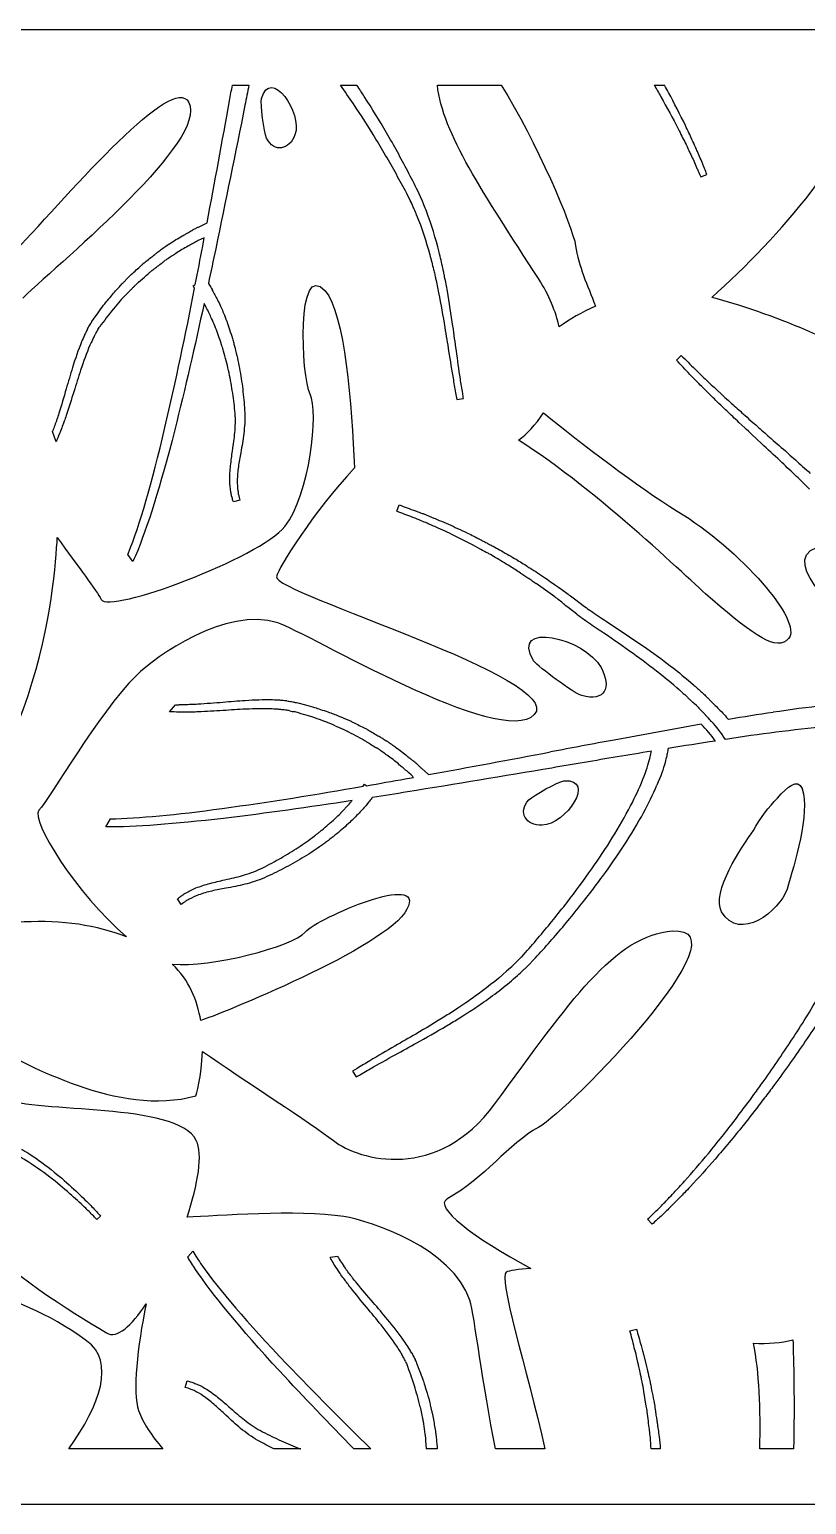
# Model space of a CAD drawing. Header units: metres. Extents: x -136 to 12250, y 0 to 1406.
# Drawn here: x 10576 to 11317, y 0 to 1406 of the extents above; entities that cross this region are included whole.
import ezdxf

# ---------------------------------------------------------------- set-up
doc = ezdxf.new("R2010")
doc.units = ezdxf.units.M
doc.layers.add('PDF_Geometry', color=7, linetype='Continuous')

msp = doc.modelspace()

# ---------------------------------------------------------------- linework, layer by layer
at = {"lineweight": -2}
for p, q in [((0, 1406.3), (12250, 1406.3)), ((10601.4, 1013.3), (10598, 1022.9)), ((10674.8, 899.2), (10669.8, 905.7)), ((10709.7, 755.9), (10715.4, 762.5)), ((10649, 646), (10653.3, 653.6)), ((10727, 236), (10731.9, 241.4)), ((10869.9, 236.3), (10862.7, 235.6)), ((12250, 0), (0, 0))]:
    msp.add_line(p, q, dxfattribs=at)
for points in [[(10769.6, 1353.2), (10785.4, 1353.2)], [(10872.6, 1353.2), (10888.3, 1353.2)], [(10965.1, 1353.2), (11025.9, 1353.2)], [(11171.9, 1353.2), (11181.8, 1353.2)], [(10703.3, 53.1), (10613.7, 53.1)], [(10834.8, 53.1), (10809.1, 53.1)], [(10901.6, 53.1), (10885.4, 53.1)], [(10965, 53.1), (10954.4, 53.1)], [(11067.7, 53.1), (11020.6, 53.1)], [(11177.7, 53.1), (11169, 53.1)], [(11304.7, 53.1), (11272.5, 53.1)]]:
    msp.add_lwpolyline(points, dxfattribs=at)
at = {"layer": 'PDF_Geometry', "lineweight": -2}
for p, q in [((11077, 865.4), (11059.2, 878.2)), ((11098.1, 848.9), (11091.1, 854.4)), ((11098.4, 848.7), (11098.1, 848.9)), ((11223.1, 750.2), (11220.6, 752.9)), ((11226.4, 746.6), (11226.4, 746.7)), ((10945.6, 706.1), (10945.7, 706)), ((10950.4, 701.6), (10956.5, 695.9))]:
    msp.add_line(p, q, dxfattribs=at)
for points in [[(10785.4, 1353.2, 0.000112), (10781.6, 1334.1, -0.002026), (10753.7, 1197.3, -0.001219), (10746.7, 1164.2), (10746.8, 1164.2, 0.005151), (10747.7, 1162.7, -0.013034), (10750.3, 1158.3), (10750.4, 1157.9, -0.01606), (10755.4, 1148.6, -0.013249), (10758.2, 1142.5), (10758.8, 1141.3, -0.01102), (10761.2, 1135.8, -0.018103), (10766.9, 1120.3, -0.011307), (10769.6, 1111.6, 0.002418), (10770.9, 1107.2), (10771.1, 1106.4, 0.003664), (10772.1, 1102.6, -0.015262), (10776.3, 1083.4), (10776.4, 1083.4, -0.014944), (10779.4, 1063.4, -0.015517), (10781.3, 1043.3, -0.044992), (10780.7, 1023.3, -0.016973), (10778, 1005.2), (10777.5, 1002.8, 0.010371), (10775.3, 989.4, 0.028897), (10774.2, 976.2, 0.038094), (10774.8, 966.4, 0.002547), (10775.4, 962.7, 0.006362), (10775.8, 961.3, -0.003932), (10776.1, 960.1, -0.004955), (10776.7, 957.7), (10770.5, 956, 0.001815), (10769.8, 958.3), (10769.8, 958.4, 0.004493), (10769.6, 959.2, -0.017038), (10769, 961.2), (10768.9, 961.4, 0.003276), (10768.5, 963.4, 0.000892), (10768.2, 965.2), (10768.1, 965.2, -0.038519), (10767.1, 976.3, -0.029602), (10767.9, 990.4, -0.010362), (10769.7, 1004.5), (10770.1, 1007.3, 0.016797), (10772.1, 1024.1, 0.044315), (10772, 1042.6, 0.014295), (10769.5, 1062, 0.014733), (10765.9, 1081.3, 0.016718), (10761.2, 1099.6), (10760.8, 1101, 0.001022), (10759.9, 1103.9), (10759.6, 1105, -0.001498), (10758.5, 1108.2, 0.011017), (10755.7, 1116.2), (10755.7, 1116.3, 0.018251), (10749.7, 1130.9), (10749.7, 1130.9, 0.013348), (10747.4, 1135.8, -0.001112), (10746.7, 1137.2, 0.015754), (10743.9, 1142.7), (10743.9, 1142.8, 0.00662), (10742.6, 1145.1, -0.008898), (10714.6, 1024.6)], [(10721.8, 1209.5, 0.003103), (10725.3, 1211.5, 0.001219), (10727.6, 1212.9, -0.009344), (10732, 1215.4), (10732.1, 1215.5, -0.000648), (10735.5, 1217.1, 0.001035), (10737.9, 1218.3), (10745.5, 1222, 0.001323), (10766.9, 1338.4, -0.000096), (10769.6, 1353.2, -0.000096)], [(10942.9, 1235.1, -0.005822), (10941.3, 1238.7), (10940.3, 1241.1), (10939.5, 1242.8), (10939.5, 1242.8), (10939.5, 1243), (10939.4, 1243.1), (10937, 1247.8, 0.005766), (10927.2, 1266, 0.011099), (10906.5, 1301.9, 0.011752), (10885, 1335.5, 0.009903), (10872.6, 1353.2, 0.009903)], [(10945.3, 1229.4), (10945.3, 1229.3, -0.02932), (10957.8, 1191.6, -0.009871), (10961.4, 1177.5, 0.00118), (10962.5, 1173.1, 0.00073), (10963.4, 1168.8, -0.007058), (10966.2, 1155.2, -0.008926), (10972.2, 1122.2, -0.000722), (10975.8, 1099.6, 0.003408), (10980.3, 1072.3, 0.004221), (10982.8, 1058.3), (10983.7, 1053.4), (10990, 1054.5, -0.003007), (10989.2, 1059.4, -0.005813), (10987, 1073.4, -0.003435), (10983.2, 1100.1, 0.001076), (10979.9, 1123.4, 0.008469), (10974.6, 1156.8, 0.006569), (10972, 1170.5, -0.001417), (10971.1, 1175), (10971.1, 1175.1, -0.001509), (10970.3, 1178.6, 0.009514), (10966.7, 1194, 0.029612), (10954.6, 1233, 0.016256), (10952.2, 1239.2, -0.00422), (10950.8, 1242.6), (10949, 1246.9), (10946.3, 1252.5, 0.006393), (10936.8, 1271.2, 0.011891), (10916.6, 1307.8, 0.012092), (10895.4, 1342.4, 0.005845), (10888.3, 1353.2, 0.005845)], [(11171.9, 1353.2, -0.002814), (11178.2, 1342.2, -0.009578), (11194.8, 1311.5, -0.000134), (11198.2, 1304.6, 0.000692), (11201.4, 1298.4, -0.004169), (11204.9, 1290.9, 0.001629), (11206.7, 1287.2, -0.011714), (11212.3, 1274.7, 0.002632), (11213.7, 1271.3, -0.000756), (11216.2, 1265.7), (11222.1, 1268.1, -0.000728), (11219.8, 1273.9, -0.00256), (11218.5, 1277.1, 0.012451), (11213, 1290.1, -0.001468), (11211.2, 1294.1, 0.004917), (11207.9, 1301.5, -0.000577), (11205, 1307.7, 0.001089), (11201.6, 1314.8, 0.00944), (11185.5, 1346.3, 0.001695), (11181.8, 1353.2, 0.001695)], [(10705.3, 1026.9, 0.009367), (10733.6, 1159.8), (10732.2, 1161.8), (10734.2, 1163.1, 0.001223), (10741.3, 1199.8, 0.000169), (10742.8, 1207.8, 0.001449), (10739.8, 1206.4), (10737.1, 1205.2, 0.007071), (10732.5, 1202.6, -0.001293), (10730.7, 1201.6, -0.003955), (10727.1, 1199.6)], [(10662.8, 1162.1, 0.001523), (10664.3, 1163.7, -0.000098), (10666.4, 1165.8, -0.001715), (10668.7, 1168.3, -0.003228), (10670, 1169.6, 0.002273), (10670.9, 1170.6), (10671, 1170.7), (10671.1, 1170.8, -0.002366), (10673.4, 1172.9, 0.00069), (10682.5, 1181.2), (10682.5, 1181.3, 0.004899), (10683.8, 1182.4, -0.003802), (10684.8, 1183.3), (10684.9, 1183.4), (10685.5, 1183.9, -0.003022), (10687.3, 1185.3, 0.000398), (10691.8, 1188.9, 0.0002), (10695.5, 1191.8), (10696.3, 1192.4, 0.005528), (10697.4, 1193.3)], [(10670.1, 1155.6), (10671.4, 1156.8, -0.001807), (10673.7, 1159.1, 0.001561), (10675.8, 1161.3), (10676, 1161.6, 0.005505), (10678, 1163.5), (10678.8, 1164.2, -0.001885), (10680.2, 1165.5), (10682, 1167, 0.000148), (10689.3, 1173.5, -0.000227), (10690.4, 1174.5, -0.006155), (10691.5, 1175.4), (10691.9, 1175.7, -0.005735), (10693.7, 1177.1, 0.002695), (10696.3, 1179.1, -0.001067), (10698.2, 1180.6, 0.002957), (10702.7, 1183.9, 0.001597), (10703.8, 1184.8)], [(10715.6, 1192.7), (10715.5, 1192.6, 0.000608), (10706.9, 1187), (10706.8, 1186.9)], [(10637, 1130), (10641.6, 1136.3, -0.000734), (10646.8, 1143.5), (10646.9, 1143.7, 0.000717), (10650.5, 1148, -0.000623), (10655.4, 1153.8)], [(10662.7, 1147.7), (10662.7, 1147.6, 0.000408), (10656.2, 1140.1), (10654.2, 1137.8), (10652.4, 1135.3, 0.000681), (10646.3, 1127.3), (10644.2, 1124.6)], [(10633.9, 1125, 0.008396), (10635, 1126.9), (10635.1, 1127)], [(10631.5, 1120.9, -0.004256), (10630.6, 1119, 0.009784), (10628.5, 1114.8), (10628.5, 1114.8, 0.00153), (10625.8, 1108.7), (10625.8, 1108.6, 0.021167), (10617.2, 1084.1, 0.003868), (10611.1, 1063.6, -0.007264), (10604.2, 1040.5, -0.008007), (10602.2, 1034.4, -0.001161), (10601.2, 1031.6, -0.008927), (10599.3, 1026.2, 0.001403), (10598.3, 1023.6)], [(10639.4, 1116.9), (10639.4, 1116.8, -0.005475), (10638.1, 1114.5, 0.010623), (10636.4, 1111.1), (10636, 1110.2, -0.001233), (10633.7, 1105.3, 0.021467), (10624.9, 1081.6, 0.004049), (10618.4, 1061, -0.007135), (10611.1, 1038.3, -0.006952), (10609.2, 1032.8, 0.00385), (10607.9, 1029.3, -0.007784), (10605.7, 1023.5, -0.0001), (10604.8, 1021.1), (10604.7, 1021)], [(10641.4, 1120.3, 0.007938), (10642.6, 1122.2, 0.011041), (10643.3, 1123.2)], [(11320.1, 968, -0.000463), (11315.9, 972.1, 0.000813), (11313, 975), (11312.2, 975.7, -0.001069), (11305.9, 981.8, -0.000145), (11298.8, 988.5, 0.000359), (11291.9, 995.1, 0.00044), (11274.3, 1011.5), (11265, 1020.1, 0.000069), (11258.3, 1026.4), (11252.6, 1031.7, 0.001189), (11241, 1042.7, 0.002091), (11236.9, 1046.7, -0.004264), (11230.4, 1052.9, -0.000927), (11221, 1062.2), (11218.8, 1064.4, -0.000371), (11212.8, 1070.3), (11212.2, 1071, 0.003229), (11205.9, 1077.5, 0.001394), (11193, 1091.1), (11197.6, 1095.6, -0.000334), (11210.9, 1082.4, 0.001679), (11217.4, 1076), (11217.8, 1075.5, 0.001875), (11223.5, 1070.2), (11226.3, 1067.6, -0.000183), (11231.6, 1062.7), (11235.9, 1058.6, 0.00409), (11242.6, 1052.6, -0.001511), (11246.7, 1048.9, 0.000813), (11252.5, 1043.7, -0.000047), (11258.5, 1038.2, -0.000541), (11266, 1031.7, 0.00072), (11271.3, 1027, 0.000094), (11283.4, 1016.3, 0.000169), (11298.9, 1002.8), (11299.6, 1002.1, 0.000919), (11313.3, 989.8, 0.001901), (11320.7, 983.1, -0.00045)], [(10993.6, 917.6), (10993.5, 917.6), (10980.9, 923.9, 0.016616), (10963.8, 931.8, -0.001246), (10958.9, 934, 0.000994), (10955.4, 935.5, -0.001472), (10949.7, 938, 0.001059), (10941.8, 941), (10941.7, 941.1, -0.000297), (10926.4, 947), (10928.6, 953.1, -0.000292), (10944.1, 947.4, 0.001463), (10948.9, 945.6, -0.001057), (10952.2, 944.4), (10952.3, 944.4), (10961.7, 940.5, 0.003008), (10966.9, 938.3, -0.01679), (10984.3, 930.6, -0.000834), (10993.8, 926.1), (10996.9, 924.7)], [(11014.2, 906.4), (11013.4, 906.9, 0.001628), (11006.5, 910.6), (10998.7, 915)], [(11002.7, 921.7), (11003.6, 921.3, -0.001139), (11008.2, 918.8), (11010.3, 917.8, -0.000104), (11013.9, 915.9, 0.00053), (11017.2, 914.1), (11018.2, 913.6, -0.016489), (11024.4, 910.2, -0.000209), (11038.7, 902, -0.015926), (11049.7, 895.2, 0.001732), (11053.3, 892.9, 0.000886), (11060.7, 888.3, -0.0046), (11064.4, 885.9), (11064.5, 885.8), (11068.1, 883.3, -0.000319), (11074.7, 878.7, -0.000515), (11082.7, 873.1, -0.009262), (11092, 866.2, 0.003229), (11097.1, 862.4), (11104.2, 857), (11105.4, 856.1, 0.000229), (11111.4, 852, 0.00372), (11126.1, 842.1), (11128.4, 840.6, -0.004149), (11154.9, 822.9, -0.010693), (11181.4, 804.1, -0.014323), (11204.3, 785.8), (11209.3, 781.5, -0.008222), (11212.3, 778.8, 0.002495), (11214, 777.3), (11215.4, 776.1, -0.013581), (11222.7, 769.2, 0.002514), (11225, 767, -0.008979), (11230.1, 761.9, -0.001835), (11234.6, 757.2), (11236.2, 755.6, -0.01396), (11240.9, 750.5), (11242.4, 748.7)], [(11034.3, 894.5), (11034.2, 894.5, -0.000827), (11020.2, 903)], [(10821.4, 766.2, -0.003572), (10819.3, 766.4, 0.010873), (10814.7, 766.8), (10814.6, 766.8, 0.001138), (10808, 767.1), (10807.9, 767.1, 0.021097), (10781.9, 766.4, 0.003903), (10760.6, 764.7, -0.007261), (10736.6, 763, -0.007233), (10730.1, 762.7, 0.00152), (10727.2, 762.5, -0.008115), (10721.4, 762.5, 0.002795), (10718.7, 762.4)], [(10826.1, 765.5, 0.00774), (10828.2, 765.1), (10828.4, 765)], [(10831.9, 764.3), (10839.4, 762.3, -0.00051), (10848, 760), (10848.2, 759.9, 0.000769), (10853.5, 758.1, -0.000618), (10860.7, 755.7)], [(10820.4, 757.4), (10820.4, 757.4, -0.002856), (10817.8, 757.7, 0.010057), (10814, 758.1), (10813.1, 758.2, -0.001388), (10807.6, 758.5, 0.021623), (10782.4, 758.3, 0.004069), (10760.7, 757, -0.006983), (10737, 755.7, -0.007624), (10731.2, 755.5, 0.005138), (10727.4, 755.5, -0.007685), (10721.2, 755.5, 0.001365), (10718.7, 755.5), (10718.6, 755.5)], [(10824.4, 756.7, 0.005786), (10826.5, 756.2, 0.004547), (10827.8, 756)], [(10857.6, 746.6), (10857.5, 746.6, 0.000347), (10848.1, 750), (10845.3, 751), (10842.3, 751.9, 0.000646), (10832.7, 754.7), (10829.4, 755.6)], [(10871.1, 751.7, 0.000904), (10873.1, 750.9, 0.000854), (10875.8, 749.7, -0.000415), (10879, 748.4, -0.001759), (10880.6, 747.7, 0.004841), (10881.9, 747.1), (10882, 747.1), (10882.1, 747.1, -0.002849), (10885, 745.6, 0.000737), (10896, 740.1), (10896, 740.1, 0.00563), (10897.5, 739.4, -0.001218), (10898.7, 738.7), (10898.9, 738.7), (10899.5, 738.3, -0.00603), (10901.5, 737.1, -0.000325), (10906.4, 734.2, 0.000505), (10910.5, 731.8), (10911.3, 731.3, 0.00556), (10912.6, 730.5)], [(10867.6, 742.5), (10869.2, 741.8, -0.000439), (10872.2, 740.5, 0.002144), (10875, 739.3), (10875.3, 739.1, 0.004403), (10877.8, 738), (10878.7, 737.5, -0.003444), (10880.4, 736.7), (10882.5, 735.5, 0.000272), (10891.2, 731, 0.001132), (10892.5, 730.3, -0.00274), (10893.7, 729.7), (10894.2, 729.4, -0.005794), (10896.1, 728.2, 0.004042), (10898.9, 726.4, 0.000098), (10901, 725.2, 0.002903), (10905.7, 722.2, 0.002027), (10906.9, 721.5)], [(11336.4, 741.7, 0.015599), (11239.8, 729.4)], [(11167.7, 711.3), (11167.7, 711.4, 0.014175), (11169, 717.1, 0.000089), (11169.2, 718.2, 0.000536), (11136.5, 712.8, 0.000335), (11074.1, 702.2, -0.002042), (10936.5, 679.4, -0.001157), (10903.1, 674), (10903, 674, 0.00639), (10901.9, 672.6, -0.012341), (10898.7, 668.6), (10898.5, 668.3, -0.016167), (10891.5, 660.4, -0.013123), (10886.9, 655.6), (10885.9, 654.6, -0.011182), (10881.6, 650.4, -0.018182), (10869.2, 639.5, -0.010894), (10862.1, 633.9, 0.003449), (10858.5, 631.1), (10857.7, 630.6, 0.003062), (10854.6, 628.4, -0.015222), (10838.2, 617.5), (10838.1, 617.5, -0.014903), (10820.6, 607.5, -0.015412), (10802.5, 598.6, -0.045158), (10783.6, 591.9, -0.016629), (10765.7, 588), (10763.3, 587.6, 0.010408), (10750, 584.9, 0.028958), (10737.3, 581.2, 0.037447), (10728.3, 577.1, 0.001188), (10725.1, 575.3, 0.007), (10723.9, 574.4, -0.003976), (10722.9, 573.7, -0.004809), (10720.9, 572.2), (10717.1, 577.4, 0.000325), (10719, 578.9), (10719, 578.9, 0.007569), (10719.7, 579.5, -0.013796), (10721.4, 580.7), (10721.5, 580.8, 0.001922), (10723.2, 581.9, -0.000946), (10724.8, 582.9), (10724.9, 582.9, -0.03856), (10734.8, 587.8, -0.029583), (10748.2, 592.2, -0.010047), (10762.1, 595.5), (10764.8, 596.1, 0.016726), (10781.3, 600.3, 0.044517), (10798.5, 607, 0.014491), (10815.7, 616.3, 0.014709), (10832.4, 626.5, 0.016572), (10847.8, 637.4), (10849, 638.3, 0.001952), (10851.5, 640.2), (10852.3, 640.9, -0.001235), (10854.9, 643, 0.010866), (10861.4, 648.5), (10861.5, 648.6, 0.018452), (10873, 659.3), (10873, 659.4, 0.013223), (10876.7, 663.2, -0.00306), (10877.8, 664.4, 0.015362), (10881.9, 669), (10882, 669.1, 0.006937), (10883.7, 671.1, -0.008929), (10761.2, 654.2)], [(10918.5, 713.3), (10918.4, 713.4, 0.000918), (10910.1, 719.4), (10910, 719.5)], [(11230.2, 727.9, 0.002081), (11185.1, 720.8, -0.001854), (11184.7, 718.7, 0.002992), (11184.2, 716.1), (11184.2, 715.9, -0.000101), (11183.8, 714, -0.015659), (11182.2, 707.6)], [(10760, 663.6, 0.00935), (10894.2, 684.8), (10895.6, 686.8), (10897.5, 685.3, 0.001233), (10934.4, 691.9, -0.00013), (10942.4, 693.3, 0.001112), (10940, 695.6), (10937.9, 697.7, 0.008146), (10933.8, 701.1, -0.000346), (10932.3, 702.4, -0.004885), (10929.1, 705)], [(11045.5, 522.2), (11045.6, 522.3), (11049.1, 526.2, 0.005983), (11062.6, 541.9, 0.011169), (11088.7, 574, 0.011598), (11112.4, 606.2, 0.032343), (11149.4, 666.2, 0.025291), (11161.1, 691.4)], [(11034.9, 511.9), (11034.8, 511.8, -0.029328), (11004, 486.7, -0.010129), (10992.2, 478.3, 0.00098), (10988.5, 475.8, 0.000329), (10984.7, 473.3, -0.007345), (10973.1, 465.8, -0.008813), (10944.4, 448.5, -0.000902), (10924.5, 437, 0.00332), (10900.7, 423, 0.004542), (10888.5, 415.7), (10884.2, 413.1), (10887.5, 407.6, -0.003698), (10891.9, 410.1, -0.005721), (10904.1, 417.2, -0.003269), (10927.7, 430.3, 0.000967), (10948.2, 441.7, 0.008356), (10977.5, 458.6, 0.006631), (10989.4, 465.9, 0.000016), (10993.3, 468.4), (10993.4, 468.4, -0.000921), (10996.4, 470.4, 0.009318), (11009.5, 479.2, 0.029612), (11041.5, 504.4, 0.01643), (11046.5, 509, -0.006109), (11049.2, 511.5), (11052.6, 514.7), (11056.8, 519.2, 0.006365), (11070.9, 534.8, 0.012036), (11097.9, 566.7, 0.012192), (11122.6, 598.9, 0.03274), (11161.8, 659.6, 0.024942), (11174.5, 685.9)], [(11039.3, 516.2, -0.005208), (11042.2, 518.9), (11044, 520.8), (11045.4, 522.1)], [(11342.2, 482.3, -0.012166), (11314.1, 439, -0.009553), (11285.1, 398.3, -0.00664), (11275.9, 386.1, 0.002054), (11270.8, 379.4), (11270.8, 379.3), (11266.8, 374.3, 0.000838), (11256.7, 361.4, -0.00891), (11229.9, 329.3, -0.009454), (11206.3, 303, -0.000412), (11200.8, 297.3, 0.000709), (11196.1, 292.4, -0.005162), (11190.3, 286.7, 0.001697), (11187.2, 283.6, -0.012653), (11177.1, 273.8, 0.002369), (11174.5, 271.5, 0.000868), (11170, 267.2), (11165.6, 271.9, 0.000134), (11170, 276.2, -0.002792), (11172.6, 278.7, 0.011838), (11182.3, 288.4, -0.002822), (11185.1, 291.4, 0.004319), (11190.8, 297.4, -0.000376), (11195.6, 302.6, 0.000108), (11200.7, 308.2, 0.009527), (11223.5, 334.7, 0.009103), (11249.3, 367.2, -0.00029), (11262.9, 385.2, -0.003), (11268.4, 392.8, 0.005902), (11276.7, 404.4, 0.009231), (11304.6, 445.3, 0.011966), (11331.3, 488.7)], [(10568.5, 338.8, -0.002469), (10571.6, 337), (10572.1, 336.7), (10573.5, 335.9, 0.00103), (10575.5, 334.6, -0.028264), (10599.6, 317, -0.015846), (10618.5, 300.6, -0.012208), (10632.4, 287.2, -0.01053), (10641, 278.2, -0.00454), (10643.9, 274.9), (10640.3, 271.6, 0.000569), (10637.4, 274.8), (10637, 275.1, 0.009704), (10628.7, 283.4, 0.012288), (10614.6, 296.3, 0.016179), (10595.6, 312, 0.028184), (10571.7, 328.6, 0.000797), (10569.5, 329.9), (10568.4, 330.6, 0.001866), (10566.4, 331.6, -0.001657), (10565, 332.4), (10564.9, 332.5)], [(10940.6, 144.3, -0.002625), (10939.6, 146.1, 0.011089), (10937.2, 150.1), (10937.2, 150.2, 0.001542), (10933.5, 155.7), (10933.5, 155.8, 0.021358), (10917.6, 176.4, 0.003937), (10903.8, 192.7, -0.00723), (10888.2, 211, -0.007515), (10884.2, 216.1, 0.001695), (10882.4, 218.4, -0.008324), (10878.9, 223, 0.003163), (10877.3, 225.2)], [(10933, 139.9), (10932.9, 140, -0.003083), (10931.7, 142.2, 0.010486), (10929.8, 145.5), (10929.3, 146.4, -0.001349), (10926.4, 151, 0.021634), (10911.4, 171.2, 0.004095), (10897.6, 188, -0.007111), (10882.6, 206.5, -0.007067), (10879, 211.1, 0.004835), (10876.8, 214.1, -0.007469), (10873.1, 219.1, 0.00158), (10871.7, 221.2), (10871.6, 221.2)], [(11164.3, 93.9), (11164.3, 93.9), (11162, 107.8, 0.016732), (11158.4, 126.3, -0.002409), (11157.2, 131.5, 0.001628), (11156.4, 135.3, -0.000713), (11155.1, 141.4, 0.000909), (11152.9, 149.5), (11152.9, 149.7, -0.000021), (11148.7, 165.6), (11154.9, 167.3, -0.00038), (11159.4, 151.5, 0.002137), (11160.8, 146.5, -0.000913), (11161.7, 143.1), (11161.8, 143), (11164.1, 133.1, 0.002937), (11165.4, 127.6, -0.016825), (11169.4, 109, -0.001098), (11171.4, 98.7), (11172, 95.4)], [(10885.4, 53.1, -0.007384), (10814.6, 127.3)], [(10821.6, 133.8, 0.007828), (10901.6, 53.1, 0.007828)], [(10934.7, 136.3, 0.007459), (10935.6, 134.3, 0.008397), (10936.2, 133.1)], [(10946, 103.5), (10946, 103.6, 0.000507), (10943.3, 113.2), (10942.4, 116.1), (10941.4, 118.9, 0.000315), (10938, 128.4), (10936.8, 131.6)], [(10942.8, 140.1, 0.008813), (10943.8, 138.1), (10943.8, 137.9, 0.014766), (10944.3, 136.9)], [(10945.3, 134.7), (10948.1, 127.4, -0.000532), (10951.2, 119.1), (10951.3, 118.9, 0.000388), (10953, 113.6, -0.000177), (10955.2, 106.3)], [(10809.1, 53.1, -0.013203), (10793.9, 61.1, -0.045127), (10777.4, 72.6, -0.016774), (10763.8, 84.7), (10762, 86.4, 0.010429), (10752, 95.6, 0.028946), (10741.5, 103.7, 0.037822), (10733, 108.6, 0.003327), (10729.5, 110.1, 0.008847), (10728.1, 110.6, -0.006222), (10727, 111, -0.007229), (10724.7, 111.7), (10726.6, 117.8, 0.000329), (10728.9, 117.2), (10729, 117.1, 0.00749), (10729.8, 116.9, -0.013614), (10731.8, 116.3), (10732, 116.2, 0.000674), (10733.9, 115.5, -0.001953), (10735.6, 114.8), (10735.7, 114.8, -0.038879), (10745.4, 109.6, -0.029685), (10756.8, 101.3, -0.010062), (10767.7, 92), (10769.8, 90.2, 0.016449), (10782.8, 79.3, 0.044265), (10798.3, 69.3, 0.014404), (10816, 60.8, 0.01458), (10834.1, 53.3, 0.000618), (10834.8, 53.1)], [(10948.6, 93), (10949, 91.3, -0.001747), (10949.7, 88.1, 0.00089), (10950.3, 85.1), (10950.4, 84.8, 0.004339), (10951, 82.1), (10951.2, 81, -0.000011), (10951.4, 79.2), (10951.8, 76.8, 0.000691), (10953.2, 67.2, 0.004862), (10953.4, 65.6, -0.000382), (10953.6, 64.3), (10953.6, 63.8, -0.005288), (10953.8, 61.5, 0.003622), (10954, 58.2, -0.002371), (10954.2, 55.8, 0.001431), (10954.4, 53.1, 0.001431)], [(10958.1, 95.6, 0.001945), (10958.6, 93.5, 0.00142), (10959.3, 90.5, 0.000247), (10960.1, 87.2, -0.002267), (10960.5, 85.5, 0.003309), (10960.8, 84.1), (10960.8, 84), (10960.8, 83.9, -0.003475), (10961.4, 80.8, 0.000733), (10963.4, 68.6), (10963.4, 68.6, 0.004589), (10963.6, 67)], [(11167.4, 70.6), (11167.3, 71.6, 0.001469), (11166.3, 79.3), (11165.2, 88.2)], [(11173.1, 88.9), (11173.2, 87.9, -0.000998), (11173.9, 82.7), (11174.3, 80.4, -0.000807), (11174.9, 76.5, 0.000258), (11175.4, 72.7), (11175.6, 71.6, -0.016225), (11176.5, 64.6, -0.000081), (11177.7, 53.1, -0.000081)], [(10963.9, 65.6), (10963.9, 65.4), (10963.9, 64.7, -0.002934), (10964.1, 62.4, 0.000756), (10964.7, 56.7, 0.00063), (10965, 53.1, 0.00063)], [(11169, 53.1, -0.000831), (11168.2, 63.8)]]:
    msp.add_lwpolyline(points, format="xyb", dxfattribs=at)
for points in [[(11313.1, 682.6), (11313.1, 682.4)], [(11045.4, 522.1), (11045.5, 522.2)]]:
    msp.add_lwpolyline(points, dxfattribs=at)
for centre, radius, start, end in [((12596.3, -1569.9), 3352.9, 124.2468, 124.4241), ((11297.3, 1265.6), 454.4, 236.1976, 236.7944), ((11649.7, 1789.2), 1085.5, 236.3652, 236.6131), ((10630, 241.7), 767.7, 56.3298, 56.6257), ((11380.3, 1367.1), 584.9, 236.2839, 236.7073), ((10894.8, 620.9), 304.9, 51.2104, 53.2872), ((11419.2, 1277), 535, 231.4483, 232.1676), ((11833.9, 1854.3), 1245.9, 233.8203, 234.2242), ((11812.7, 1840), 1221.9, 234.639, 235.4749), ((9998.2, -814.5), 1993.5, 54.7601, 55.7498), ((10720.6, 209.7), 740.1, 52.2109, 54.6853), ((10879.9, 417.1), 478.6, 48.6544, 52.0742), ((10749.1, 270.1), 675.5, 48.3283, 48.5595), ((11708.9, 1349.9), 769.3, 228.4049, 228.687), ((11110.7, 672.2), 134.7, 46.4175, 47.9169), ((11318.3, 890.8), 166.9, 226.5467, 227.4477), ((11512.1, 1090.8), 445.3, 226.4759, 226.7725), ((11069.2, 617.7), 202.8, 44.583, 47.1387), ((11432.9, 975), 307, 224.4322, 225.1562), ((11443.1, -268.7), 1036.1, 96.0146, 98.7679), ((11088.1, 627.8), 182.3, 43.3377, 45.2545), ((10543.3, 121.8), 925.7, 42.4506, 42.752), ((11144.9, 669.4), 112.3, 32.3384, 43.4584), ((11639.5, -1579.7), 2361.7, 98.628, 99.6726), ((12573.9, -6977), 7839.3, 99.97022, 100.58659), ((11144.9, 669.4), 103.4, 34.4894, 46.0969), ((8816.7, -2308.7), 3692, 55.1818, 55.3427), ((6968.5, 22495.6), 22161.5, 280.36706, 280.67305), ((21241.2, -53482.4), 55145.5, 100.56138, 100.62563), ((11093.4, 904.1), 246.9, 230.5158, 231.4612), ((11150.2, 971.7), 335.2, 231.0659, 231.534), ((10851.6, 594.9), 145.6, 49.7915, 51.781), ((9808.6, -517.1), 1670, 46.9575, 47.0871), ((11506.7, 1299.8), 816.9, 226.8942, 227.0792), ((10809.3, 203), 62.5, 29.006, 30.7663)]:
    msp.add_arc(centre, radius, start, end, dxfattribs=at)
for points in [[(10561.2, 1193.5), (10618.7, 1255.5), (10713.3, 1365.8), (10728, 1336.8)], [(10797.2, 1340.6), (10806.3, 1371), (10836.8, 1326.9), (10829.3, 1305.9)], [(11061.4, 1168.9), (11008.7, 1250.7), (10970.1, 1306.9), (10965.1, 1353.2)], [(11025.9, 1353.2), (11059.2, 1300.5), (11094.1, 1219.2), (11096.9, 1200.1)], [(11226.7, 1150.9), (11291.5, 1208.5), (11366.1, 1294.5), (11373, 1353.2)], [(10728, 1336.8), (10746.4, 1300.5), (10611.5, 1189.8), (10569.6, 1150.3)], [(10802.1, 1302.7), (10799.5, 1308.9), (10796.3, 1334.9), (10797.2, 1340.6)], [(10829.3, 1305.9), (10824.1, 1291.5), (10809.5, 1288.4), (10802.1, 1302.7)], [(10945.3, 1229.4), (10944.6, 1231.3), (10943.8, 1233.1), (10942.9, 1235.1)], [(10709.4, 1201.7), (10713.7, 1204.8), (10718, 1207.3), (10721.8, 1209.5)], [(10697.4, 1193.3), (10698.5, 1194.2), (10699.6, 1195.1), (10700.9, 1195.9)], [(10727.1, 1199.6), (10723.4, 1197.6), (10719.5, 1195.4), (10715.6, 1192.7)], [(11096.9, 1200.1), (11099.8, 1180.9), (11108.1, 1162.6), (11115.8, 1142.6)], [(10706.8, 1186.9), (10705.8, 1186.3), (10704.8, 1185.6), (10703.8, 1184.8)], [(10843.7, 1058.7), (10835.3, 1075.3), (10830.4, 1187.9), (10858.1, 1157)], [(11081.2, 1122.8), (11078, 1137.3), (11071.8, 1152.8), (11061.4, 1168.9)], [(10655.4, 1153.8), (10657.7, 1156.8), (10660.3, 1159.5), (10662.8, 1162.1)], [(10670.1, 1155.6), (10667.6, 1153.1), (10665, 1150.5), (10662.7, 1147.7)], [(10858.1, 1157), (10876.7, 1136.2), (10883.7, 1047.3), (10886, 988.3)], [(11115.8, 1142.6), (11103, 1136.8), (11091.4, 1129.9), (11081.2, 1122.8)], [(11397.5, 1076.4), (11356.6, 1106), (11281.5, 1136.6), (11226.7, 1150.9)], [(10635.1, 1127), (10635.3, 1127.3), (10635.5, 1127.7), (10635.7, 1128)], [(10635.7, 1128), (10636, 1128.6), (10636.4, 1129.3), (10637, 1130)], [(10631.5, 1120.9), (10632.2, 1122.4), (10633.1, 1123.7), (10633.9, 1125)], [(10641.4, 1120.3), (10640.7, 1119.1), (10639.9, 1118), (10639.4, 1116.9)], [(10644.2, 1124.6), (10644, 1124.3), (10643.6, 1123.8), (10643.3, 1123.2)], [(10819.7, 932.6), (10843.4, 962.6), (10852.2, 1042), (10843.7, 1058.7)], [(11042.4, 1014.9), (11050.1, 1020.3), (11058.9, 1029.2), (11066.3, 1040.8)], [(11066.3, 1040.8), (11102.6, 1011.8), (11156.6, 969.8), (11193.8, 947.2)], [(10670.5, 907.4), (10681.2, 933.8), (10692.6, 972.8), (10705.3, 1026.9)], [(10598, 1022.9), (10598.1, 1023.2), (10598.2, 1023.4), (10598.3, 1023.6)], [(10604.7, 1021), (10603.5, 1018.2), (10602.4, 1015.6), (10601.4, 1013.3)], [(10714.6, 1024.6), (10700.8, 970.4), (10688.6, 931.2), (10677.2, 904.6)], [(11227.3, 862.5), (11211.5, 876), (11118.5, 966.7), (11042.4, 1014.9)], [(10886, 988.3), (10846.8, 945.9), (10813.6, 893.9), (10811.7, 884.5)], [(11193.8, 947.2), (11254.2, 910.5), (11314.2, 841.6), (11300, 825.6)], [(10644.4, 863), (10651.7, 848.7), (10795.9, 902.6), (10819.7, 932.6)], [(10437.3, 581.1), (10585.7, 677.4), (10600.4, 878.4), (10602.6, 922.1)], [(10602.6, 922.1), (10622.2, 894.4), (10640.6, 870.6), (10644.4, 863)], [(10998.7, 915), (10996.9, 915.9), (10995.2, 916.8), (10993.6, 917.6)], [(10996.9, 924.7), (10998.9, 923.8), (11000.8, 922.7), (11002.7, 921.7)], [(11366.5, 837.3), (11349.7, 846.2), (11282.4, 907.6), (11335.4, 914.5)], [(10669.8, 905.7), (10670, 906.3), (10670.3, 906.8), (10670.5, 907.4)], [(10677.2, 904.6), (10676.4, 902.8), (10675.6, 900.9), (10674.8, 899.2)], [(11020.2, 903), (11018.2, 904.3), (11016.2, 905.4), (11014.2, 906.4)], [(11044.5, 888), (11041, 890.3), (11037.7, 892.5), (11034.3, 894.5)], [(10811.7, 884.5), (10808.7, 869.2), (11088, 786.9), (11057.5, 753.2)], [(11300, 825.6), (11288.8, 813), (11268.1, 827.9), (11227.3, 862.5)], [(10812.9, 840.5), (10763.3, 856.5), (10696.2, 808.6), (10678, 790.4)], [(11057.5, 753.2), (11027, 719.5), (10841, 831.5), (10812.9, 840.5)], [(11056.9, 804.4), (11033.4, 843.3), (11106.1, 826.2), (11121.2, 798)], [(11102.8, 771.2), (11093.8, 774.4), (11062.1, 797.8), (11056.9, 804.4)], [(10678, 790.4), (10641.1, 753.3), (10595.9, 673.8), (10585.1, 661.9)], [(11121.2, 798), (11131.4, 778.7), (11125.2, 765.3), (11102.8, 771.2)], [(10715.4, 762.5), (10716.5, 762.5), (10717.6, 762.4), (10718.7, 762.4)], [(10821.4, 766.2), (10823.1, 766), (10824.6, 765.7), (10826.1, 765.5)], [(10828.4, 765), (10828.8, 764.9), (10829.1, 764.9), (10829.5, 764.8)], [(10829.5, 764.8), (10830.2, 764.7), (10831, 764.6), (10831.9, 764.3)], [(10718.6, 755.5), (10715.3, 755.6), (10712.4, 755.8), (10709.7, 755.9)], [(10824.4, 756.7), (10823, 757), (10821.7, 757.3), (10820.4, 757.4)], [(10829.4, 755.6), (10829, 755.8), (10828.4, 755.9), (10827.8, 756)], [(10867.6, 742.5), (10864.4, 744), (10861, 745.5), (10857.6, 746.6)], [(10860.7, 755.7), (10864.3, 754.5), (10867.7, 753.1), (10871.1, 751.7)], [(11242.4, 748.7), (11242.5, 748.6), (11242.6, 748.5), (11242.7, 748.4)], [(10910, 719.5), (10909.1, 720.2), (10908, 720.8), (10906.9, 721.5)], [(10912.6, 730.5), (10913.8, 729.8), (10915, 729.1), (10916.2, 728.2)], [(10924.7, 722.3), (10929.1, 719.4), (10933, 716.3), (10936.4, 713.6)], [(10929.1, 705), (10925.9, 707.8), (10922.5, 710.6), (10918.5, 713.3)], [(11161.1, 691.4), (11164.2, 699.3), (11166.4, 706), (11167.7, 711.3)], [(11182.2, 707.6), (11180.6, 701.5), (11178, 694.2), (11174.5, 685.9)], [(11052.2, 671.8), (11057, 676.5), (11080.1, 688.8), (11085.8, 689.9)], [(11085.8, 689.9), (11117.5, 692.3), (11087.2, 648.1), (11064.9, 647.6)], [(11289.3, 673.5), (11299.4, 684.4), (11308.3, 692.7), (11313.1, 682.6)], [(11313.1, 682.4), (11320.6, 658.9), (11305.8, 610.9), (11298.5, 586.6)], [(10585.1, 661.9), (10576.9, 652.8), (10620.7, 581.9), (10668.7, 541.2)], [(10653.3, 653.6), (10680.2, 654.3), (10715.3, 657.6), (10760, 663.6)], [(11064.9, 647.6), (11049.6, 647.3), (11041.5, 659.8), (11052.2, 671.8)], [(11266.5, 642.7), (11271.9, 653.6), (11281.8, 665.6), (11289.3, 673.5)], [(10761.2, 654.2), (10713.7, 648.7), (10676.8, 645.9), (10649, 646)], [(11236.1, 565.2), (11225.9, 583.2), (11255.6, 627.7), (11266.5, 642.7)], [(10839.1, 545.8), (10851.7, 559.6), (10955.1, 604.4), (10936.1, 567.5)], [(11298.5, 586.6), (11291.7, 566.1), (11253.3, 535.5), (11236.1, 565.2)], [(10668.7, 541.2), (10612.6, 563.3), (10533.9, 561.6), (10458.9, 527.2)], [(10936.1, 567.5), (10917.4, 531.2), (10753.5, 465.8), (10739.4, 461.4)], [(11189.3, 546.8), (11262.6, 551.9), (11091.2, 376.3), (11061.7, 359.8)], [(10712.3, 515.1), (10749.3, 511.7), (10826.5, 531.9), (10839.1, 545.8)], [(11019.9, 381.9), (11091.7, 479.7), (11134.1, 542.9), (11189.3, 546.8)], [(10739.4, 461.4), (10736.2, 480.5), (10728.5, 500), (10712.3, 515.1)], [(11034.9, 511.9), (11036.4, 513.2), (11037.8, 514.7), (11039.3, 516.2)], [(10541.7, 435.3), (10574.1, 421), (10660.1, 369.2), (10734.7, 389.6)], [(10734.7, 389.6), (10734.7, 389.6), (10740.3, 408), (10741.1, 432)], [(10741.1, 432), (10780.4, 404.5), (10845.3, 363.2), (10866, 346.9)], [(10735.2, 347.2), (10716.8, 383.6), (10582.4, 372.7), (10551.5, 386.8)], [(10866, 346.9), (10890.5, 327.7), (10965.4, 307.6), (11019.9, 381.9)], [(11061.7, 359.8), (11032.2, 343.2), (11011, 311.9), (10974.2, 291.2)], [(10726.4, 274.1), (10736.8, 305.4), (10741.7, 334.4), (10735.2, 347.2)], [(10876, 274.5), (10830.6, 281.6), (10754.9, 274.7), (10726.4, 274.1)], [(10974.2, 291.2), (10961.3, 283.9), (10998.8, 254.7), (11054.3, 225.1)], [(10995.9, 194.8), (10979.6, 244.4), (10901.4, 270.5), (10876, 274.5)], [(10524.2, 257.8), (10554.4, 221.4), (10614.4, 184.8), (10649.6, 163.6)], [(10731.9, 241.4), (10734.4, 237.3), (10737.3, 232.8), (10740.5, 228.2)], [(10630.5, 156.2), (10554.5, 211.4), (10492.6, 202.9), (10481.4, 238.4)], [(10734.5, 224.1), (10731.7, 228.2), (10729.2, 232.2), (10727, 236)], [(10740.5, 228.2), (10756.8, 204.8), (10783.3, 174), (10821.6, 133.8)], [(10863, 235), (10862.9, 235.2), (10862.8, 235.4), (10862.7, 235.6)], [(10871.6, 221.2), (10868.5, 226), (10865.9, 229.8), (10864, 233.3)], [(10869.9, 236.3), (10871.8, 233.1), (10874.5, 229.2), (10877.3, 225.2)], [(11054.3, 225.1), (11042.1, 224.2), (11033.6, 223), (11030.7, 221.6)], [(10814.6, 127.3), (10776.8, 168.4), (10750.6, 200.1), (10734.5, 224.1)], [(11030.7, 221.6), (11022.7, 217.9), (11050.3, 129), (11067.7, 53.1)], [(10649.6, 163.6), (10659.4, 157.7), (10673.3, 170.2), (10687.3, 191.2)], [(10687.3, 191.2), (10679, 150.6), (10674.3, 106.9), (10680.2, 89.5)], [(11020.6, 53.1), (11008.1, 113.7), (11000.7, 180.1), (10995.9, 194.8)], [(10613.7, 53.1), (10643.6, 95.3), (10658.2, 136.1), (10630.5, 156.2)], [(11266.4, 153.8), (11280.4, 153.1), (11293.2, 154), (11304.1, 156.9)], [(11304.1, 156.9), (11304.7, 140), (11305.9, 96), (11304.7, 53.1)], [(10940.6, 144.3), (10941.5, 142.9), (10942.2, 141.4), (10942.8, 140.1)], [(11272.5, 53.1), (11273.5, 90.5), (11272.2, 126.7), (11266.4, 153.8)], [(10934.7, 136.3), (10934.1, 137.6), (10933.6, 138.8), (10933, 139.9)], [(10936.8, 131.6), (10936.7, 132), (10936.4, 132.5), (10936.2, 133.1)], [(10944.3, 136.9), (10944.6, 136.3), (10945, 135.6), (10945.3, 134.7)], [(10948.6, 93), (10947.9, 96.5), (10947.1, 100.1), (10946, 103.5)], [(10955.2, 106.3), (10956.4, 102.7), (10957.3, 99.1), (10958.1, 95.6)], [(10680.2, 89.5), (10684, 78.1), (10692.7, 65.3), (10703.3, 53.1)], [(11165.2, 88.2), (11164.9, 90.2), (11164.7, 92.1), (11164.3, 93.9)], [(11172, 95.4), (11172.4, 93.2), (11172.8, 91), (11173.1, 88.9)], [(11168.2, 63.8), (11168, 66.1), (11167.7, 68.4), (11167.4, 70.6)], [(10963.6, 67), (10963.7, 66.5), (10963.8, 66), (10963.9, 65.6)]]:
    msp.add_open_spline(points, degree=3, dxfattribs=at)

doc.saveas('drawing.dxf')
